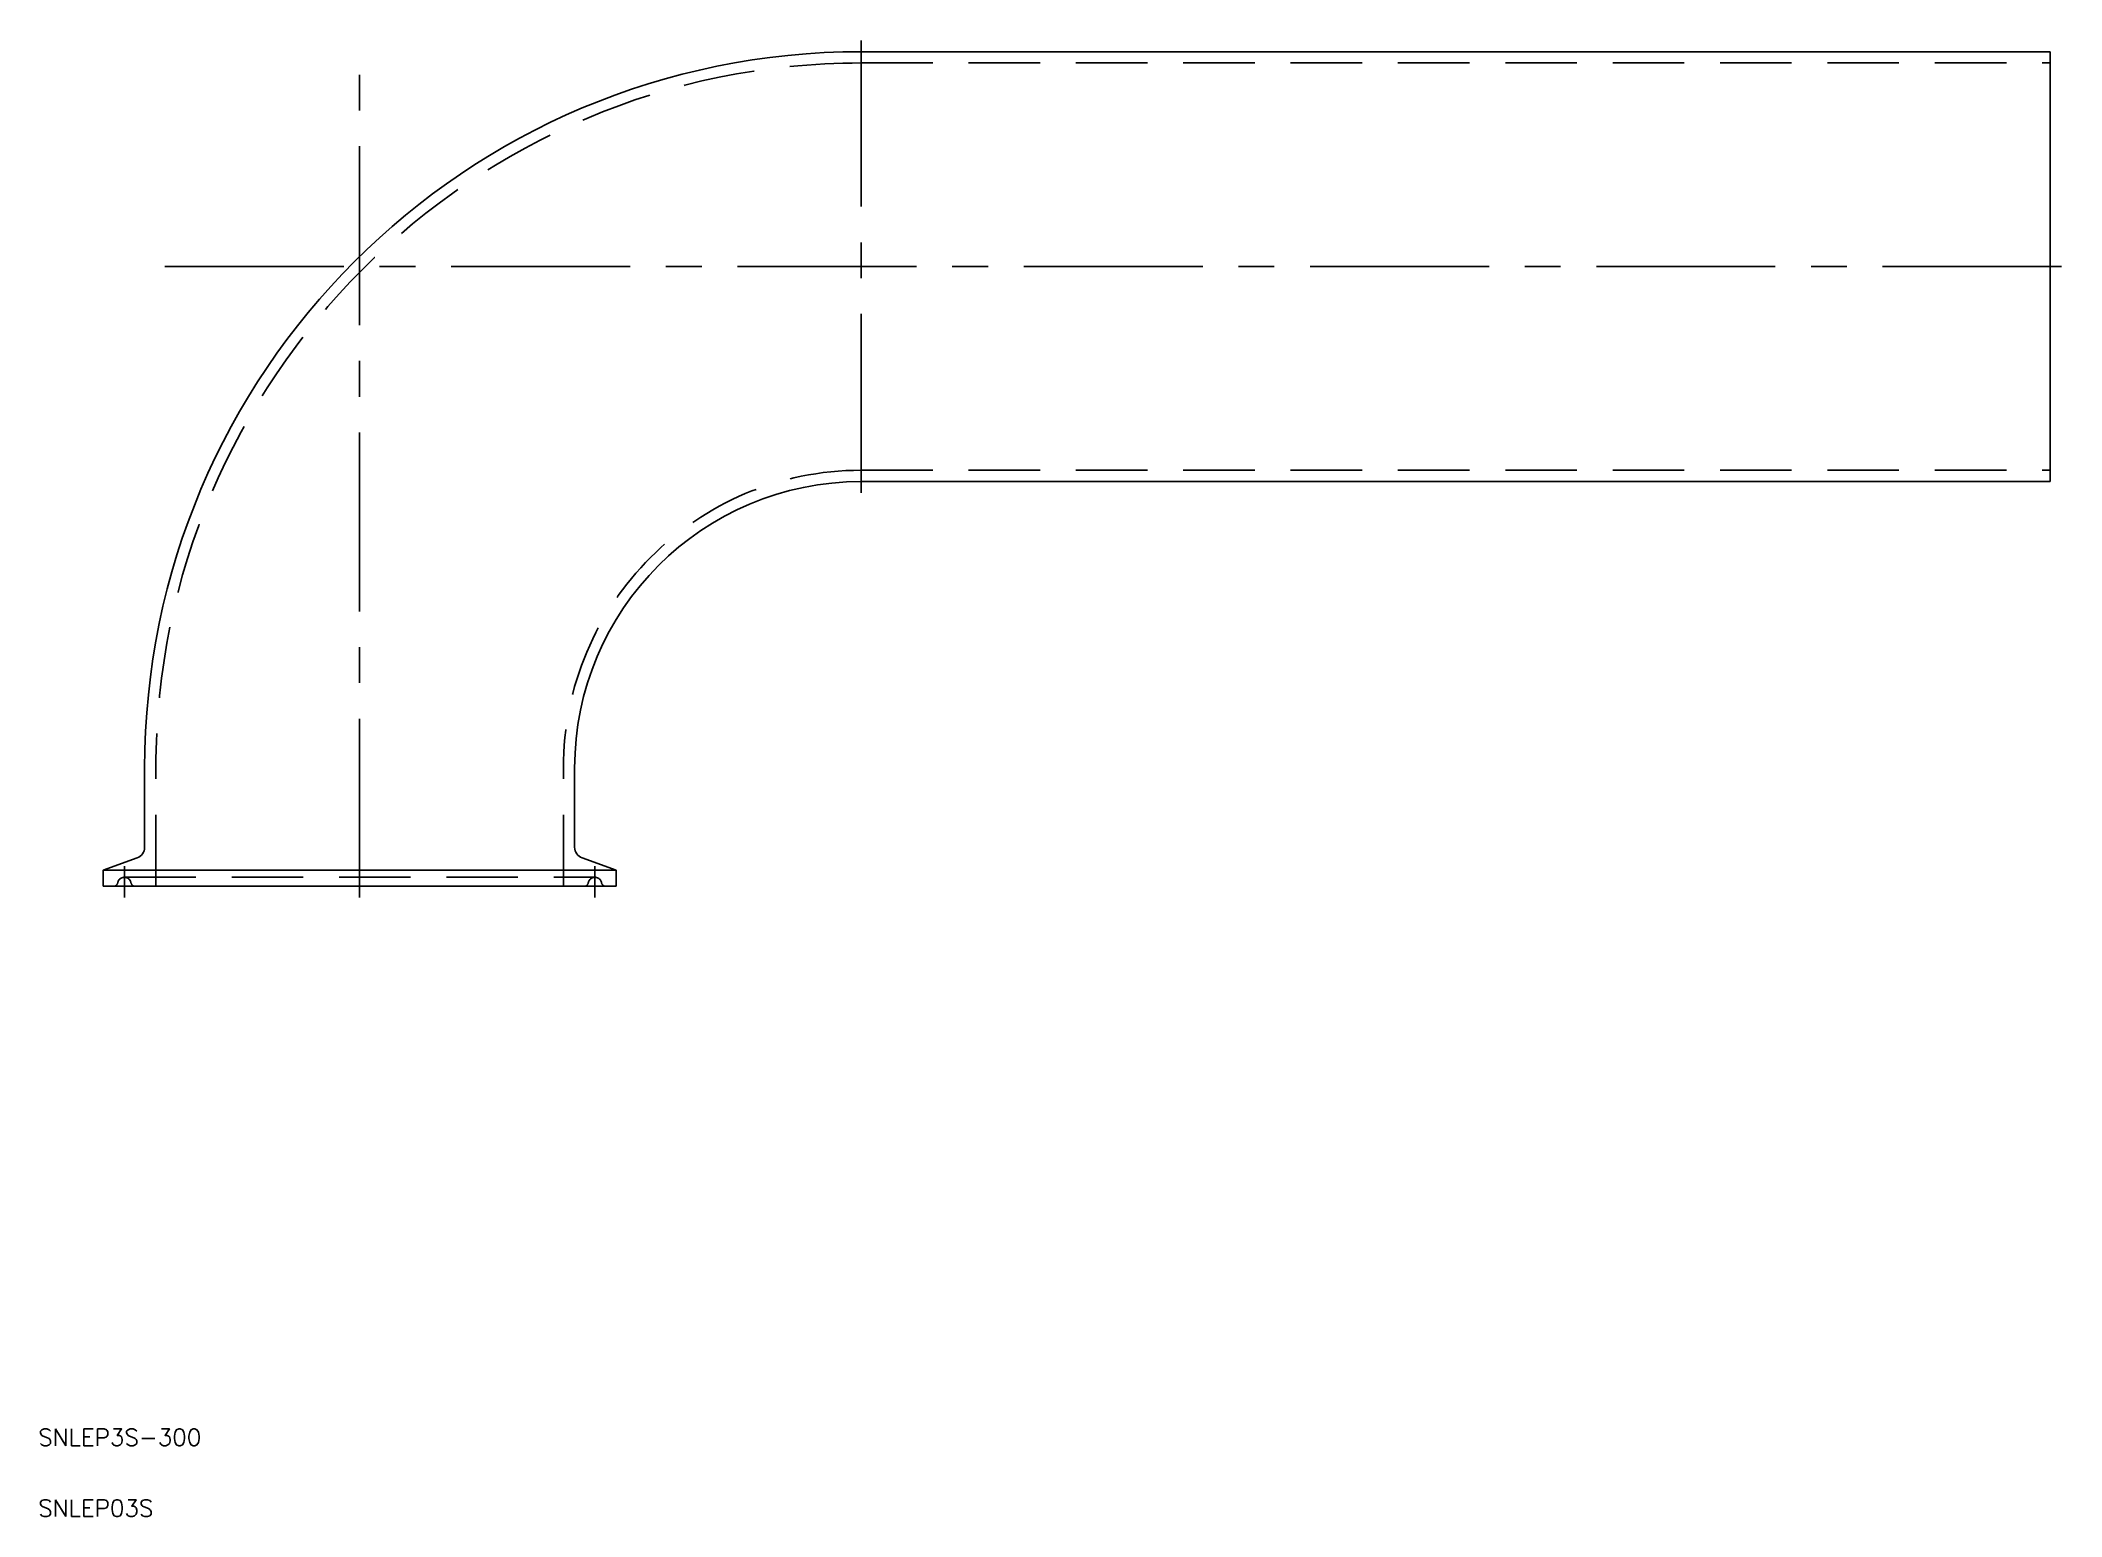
# Model space of a CAD drawing. Extents: x -57 to 302, y -112 to 150.
import ezdxf

# ---------------------------------------------------------------- set-up
doc = ezdxf.new("R2010")
doc.units = 0
doc.linetypes.add('CENTER', pattern=[50.8, 31.75, -6.35, 6.35, -6.35])
doc.linetypes.add('DASHED', pattern=[19.05, 12.7, -6.35])
doc.layers.get('0').update_dxf_attribs({"linetype": 'CONTINUOUS'})
doc.layers.add('CENTER', color=1, linetype='CENTER')
doc.styles.get("Standard").update_dxf_attribs({"font": 'txt.shx', "height": 3, "bigfont": 'bigfont.shx'})

msp = doc.modelspace()

# ---------------------------------------------------------------- linework, layer by layer
at = {"color": 7, "linetype": 'CONTINUOUS'}
for p, q in [((89, 148.15), (300, 148.15)), ((300, 148.15), (300, 71.85)), ((89, 71.85), (300, 71.85)), ((-38.15, 6.93), (-38.15, 21)), ((38.15, 6.93), (38.15, 21)), ((-45.5, 2.85), (-39.47, 5.05)), ((45.5, 2.85), (39.47, 5.05)), ((45.5, 2.85), (-45.5, 2.85)), ((-45.5, 2.85), (-45.5, 0)), ((45.5, 0), (-45.5, 0)), ((45.5, 2.85), (45.5, 0))]:
    msp.add_line(p, q, dxfattribs=at)
at = {"color": 3, "linetype": 'DASHED'}
for p, q in [((89, 146.15), (300, 146.15)), ((89, 73.85), (300, 73.85)), ((-36.15, 0), (-36.15, 21)), ((36.15, 0), (36.15, 21)), ((-41.75, 1.6), (41.75, 1.6))]:
    msp.add_line(p, q, dxfattribs=at)
at = {"color": 7, "linetype": 'CONTINUOUS'}
for centre, radius, start, end in [((89, 21), 127.15, 90, 180), ((89, 21), 50.85, 90, 180), ((-40.15, 6.93), 2, 290, 0), ((40.15, 6.93), 2, 180, 250)]:
    msp.add_arc(centre, radius, start, end, dxfattribs=at)
at = {"color": 3, "linetype": 'DASHED'}
for centre, radius, start, end in [((89, 21), 125.15, 90, 180), ((89, 21), 52.85, 90, 180), ((-43.71, 0.8), 0.8, 270, 348.463), ((-41.75, 0.4), 1.2, 11.537, 168.463), ((-39.79, 0.8), 0.8, 191.537, 270), ((39.79, 0.8), 0.8, 270, 348.463), ((41.75, 0.4), 1.2, 11.537, 168.463), ((43.71, 0.8), 0.8, 191.537, 270)]:
    msp.add_arc(centre, radius, start, end, dxfattribs=at)
at = {"layer": 'CENTER', "color": 1, "linetype": 'CENTER'}
for p, q in [((0, -2), (0, 150.15)), ((89, 69.85), (89, 150.15)), ((302, 110), (-40.15, 110)), ((-41.75, -2), (-41.75, 3.6)), ((41.75, -2), (41.75, 3.6))]:
    msp.add_line(p, q, dxfattribs=at)

# ---------------------------------------------------------------- texts
at = {"color": 7, "linetype": 'CONTINUOUS'}
for s, p in [('SNLEP3S-300', (-57.03, -99.31)), ('SNLEP03S', (-57.03, -111.88))]:
    msp.add_text(s, height=3, dxfattribs=at).set_placement(p)

doc.saveas('drawing.dxf')
